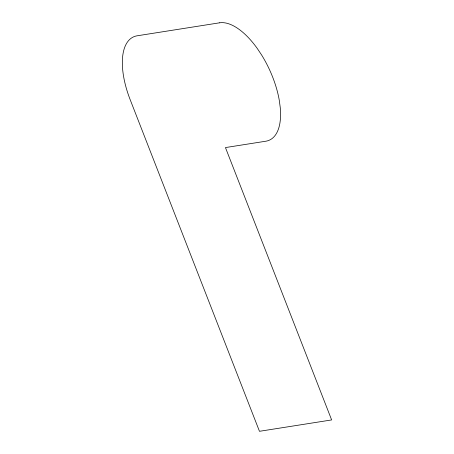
<?xml version="1.0" encoding="UTF-8"?>
<svg xmlns="http://www.w3.org/2000/svg" width="454" height="454" viewBox="0 0 454 454"><rect width="100%" height="100%" fill="white"/><g stroke="black" fill="none" stroke-linecap="round" stroke-linejoin="round"><path stroke-width="0.68" d="M219.577 22.814L137.187 35.792A63.974 29.538 65.2 0 0 130.196 99.732L259.472 431.3L331.641 419.933L225.451 147.573L265.749 141.228A63.974 29.538 65.2 0 0 280.249 107.524L279.278 100.3A63.974 29.538 65.2 0 0 261.612 54.985L257.163 48.311A63.974 29.538 65.2 0 0 219.577 22.814"/></g></svg>
